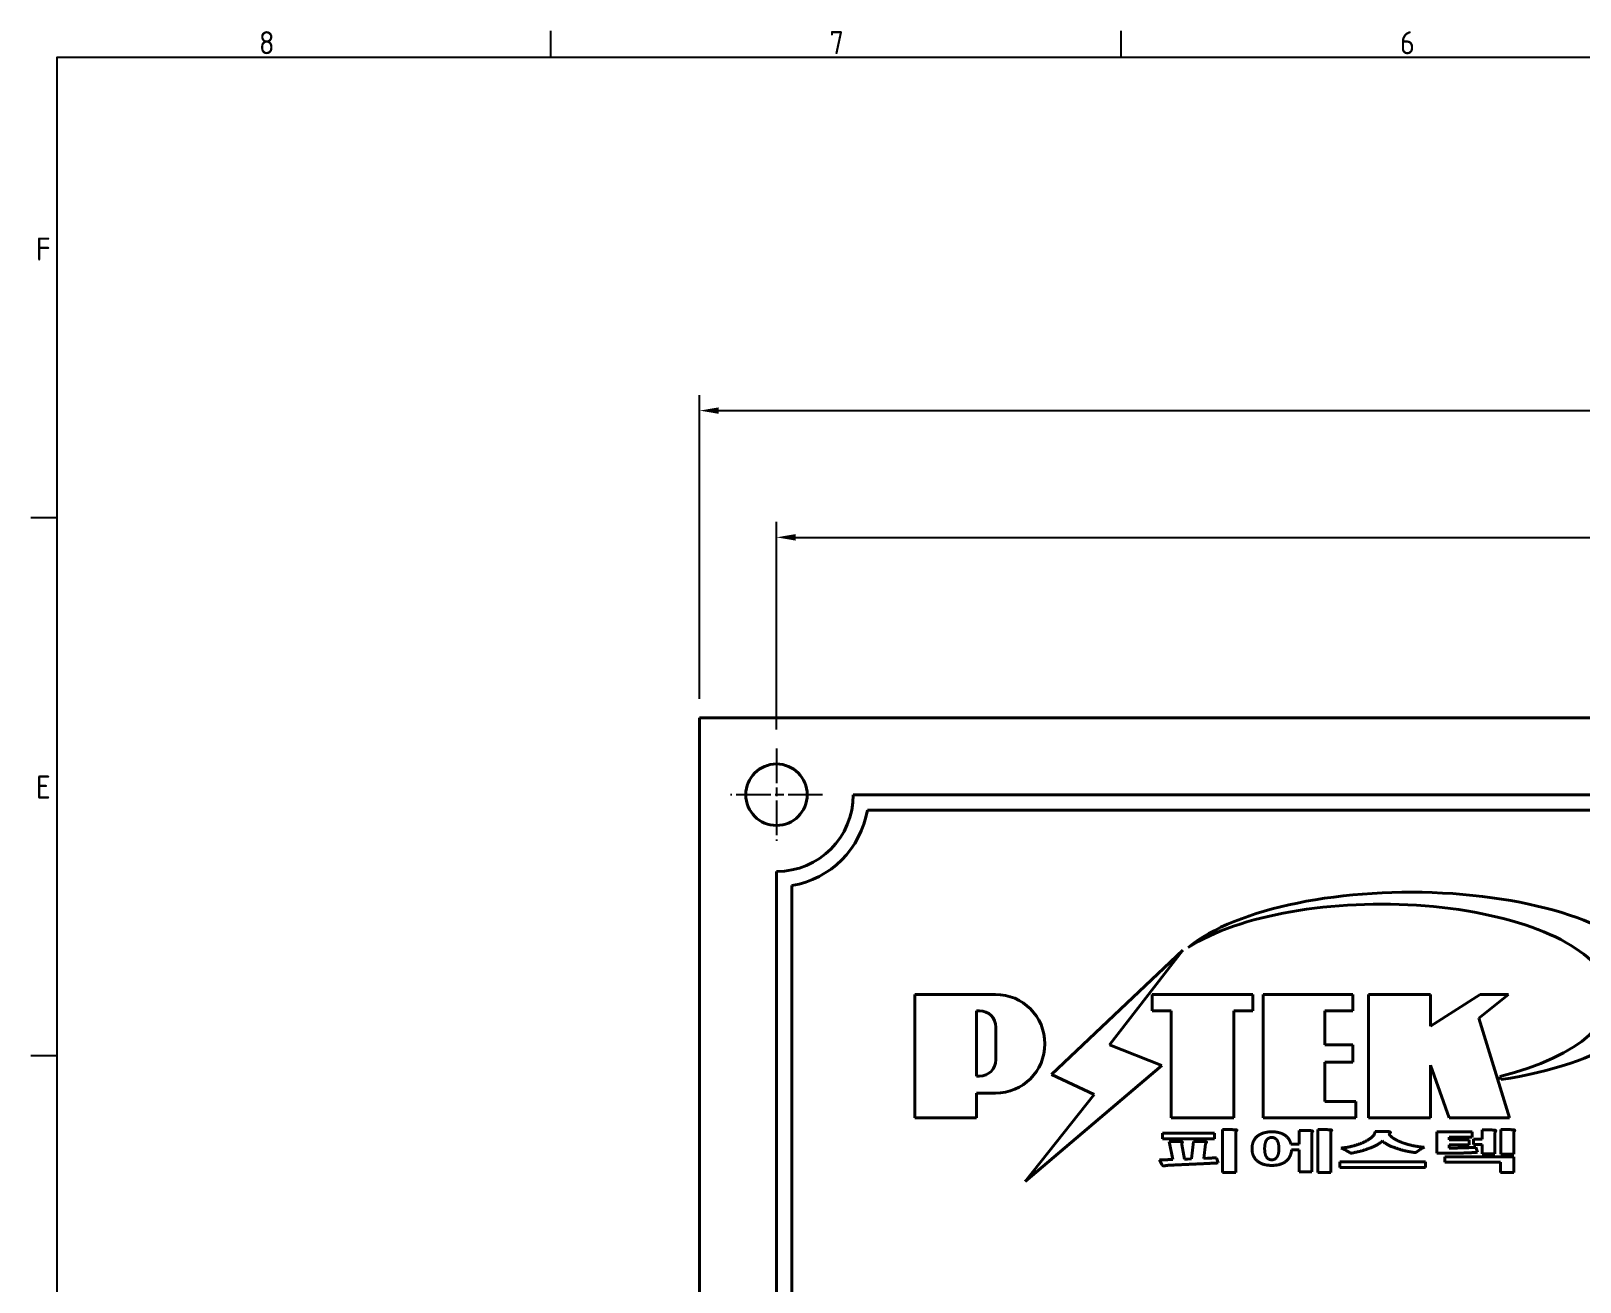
# Model space of a CAD drawing. Header units: millimetres. Extents: x 0 to 297, y 0 to 210.
# Drawn here: x 3.3 to 104.1, y 125.3 to 206.7 of the extents above; entities that cross this region are included whole.
import ezdxf

# ---------------------------------------------------------------- set-up
doc = ezdxf.new("R2010")
doc.units = ezdxf.units.MM
doc.header["$LTSCALE"] = 0.5
doc.linetypes.add('CHAIN', pattern=[0.3543, 0.2362, -0.0295, 0.0591, -0.0295])
doc.layers.get('0').update_dxf_attribs({"color": 3, "lineweight": 25})
for name, color, linetype, lineweight in [('가시적인 것(ISO)', 3, 'Continuous', 40), ('경계(ISO)', 7, 'Continuous', 25), ('중심 표식(ISO)', 1, 'Continuous', 25), ('치수(ISO)', 2, 'Continuous', 25)]:
    doc.layers.add(name, color=color, linetype=linetype, lineweight=lineweight)
doc.styles.add('문자 텍스트_M2B', font='isocp.shx')
doc.styles.add('치수 텍스트_PSTEK_POSCO', font='isocp.shx')
doc.dimstyles.new('치수_PSTEK_POSCO', dxfattribs={"dimscale": 0.5, "dimtxt": 3.5, "dimasz": 2.5, "dimexe": 2, "dimexo": 2.5, "dimgap": 1, "dimtad": 1, "dimrnd": 1e-08, "dimdsep": 46, "dimtxsty": '치수 텍스트_PSTEK_POSCO', "dimcen": 0.09, "dimdle": 10, "dimclrd": 7, "dimclre": 7, "dimclrt": 2, "dimadec": 1, "dimazin": 2, "dimtfac": 1, "dimtmove": 0, "dimatfit": 3, "dimfxl": 0, "dimtolj": 1, "dimlwd": -1, "dimlwe": -1, "dimarcsym": 0})

# ---------------------------------------------------------------- blocks, each defined once
blk = doc.blocks.new('경계 Default Border')
at = {"layer": '경계(ISO)'}
for p, q in [((74.25, 410), (74.25, 413.4)), ((148.5, 410), (148.5, 413.4)), ((10, 350), (6.6, 350)), ((10, 280), (6.6, 280))]:
    blk.add_line(p, q, dxfattribs=at)
at = {"layer": '경계(ISO)', "flags": 128}
blk.add_lwpolyline([(10, 10), (10, 410), (584, 410), (584, 10), (10, 10)], dxfattribs=at)
at = {"layer": '경계(ISO)', "color": 2, "char_height": 3, "attachment_point": 7, "style": '문자 텍스트_M2B'}
for s, insert in [('8', (36.27, 410.37)), ('7', (110.52, 410.39)), ('6', (184.77, 410.37)), ('F', (7.24, 383.5)), ('E', (7.24, 313.47))]:
    blk.add_mtext(s, dxfattribs=dict(at, insert=insert))
blk = doc.blocks.new('*D22')
at = {"layer": 'Defpoints', "color": 0, "transparency": 16777216}
for p in [(201.81, 173.74), (51.81, 159.99), (201.81, 159.99)]:
    blk.add_point(p, dxfattribs=at)
at = {"layer": '치수(ISO)', "color": 7, "transparency": 16777216}
for p, q in [((51.81, 161.24), (51.81, 174.74)), ((201.81, 161.24), (201.81, 174.74)), ((53.06, 173.74), (200.56, 173.74))]:
    blk.add_line(p, q, dxfattribs=at)
for points in [[(53.06, 173.95), (53.06, 173.53), (51.81, 173.74)], [(200.56, 173.95), (200.56, 173.53), (201.81, 173.74)]]:
    blk.add_solid(points, dxfattribs=at)
at = {"layer": '치수(ISO)', "color": 2, "transparency": 16777216, "insert": (125.41, 175.12), "char_height": 1.75, "attachment_point": 4, "style": '치수 텍스트_PSTEK_POSCO'}
blk.add_mtext('\\A1;150', dxfattribs=at)
blk = doc.blocks.new('*D23')
at = {"layer": 'Defpoints', "color": 0, "transparency": 16777216}
for p in [(206.81, 181.99), (46.81, 161.99), (206.81, 161.99)]:
    blk.add_point(p, dxfattribs=at)
at = {"layer": '치수(ISO)', "color": 7, "transparency": 16777216}
for p, q in [((46.81, 163.24), (46.81, 182.99)), ((206.81, 163.24), (206.81, 182.99)), ((48.06, 181.99), (205.56, 181.99))]:
    blk.add_line(p, q, dxfattribs=at)
for points in [[(48.06, 182.2), (48.06, 181.78), (46.81, 181.99)], [(205.56, 182.2), (205.56, 181.78), (206.81, 181.99)]]:
    blk.add_solid(points, dxfattribs=at)
at = {"layer": '치수(ISO)', "color": 2, "transparency": 16777216, "insert": (125.41, 183.36), "char_height": 1.75, "attachment_point": 4, "style": '치수 텍스트_PSTEK_POSCO'}
blk.add_mtext('\\A1;160', dxfattribs=at)

msp = doc.modelspace()

# ---------------------------------------------------------------- linework, layer by layer
at = {"layer": '가시적인 것(ISO)'}
for p, q in [((46.8147, 161.9881), (206.8147, 161.9881)), ((46.8147, 41.9881), (46.8147, 161.9881)), ((196.8147, 156.9881), (56.8147, 156.9881)), ((57.7307, 155.9881), (195.8986, 155.9881)), ((51.8147, 151.9881), (51.8147, 51.9881)), ((52.8147, 52.9042), (52.8147, 151.072)), ((78.2512, 146.8684), (69.7142, 138.767)), ((73.4818, 140.7096), (78.2512, 146.8684)), ((60.8147, 143.9881), (60.8147, 135.9659)), ((66.067, 143.9881), (60.8147, 143.9881)), ((76.2537, 143.9881), (76.2537, 142.9249)), ((82.8067, 143.9881), (76.2537, 143.9881)), ((82.8067, 142.9249), (82.8067, 143.9881)), ((83.4833, 143.9881), (83.4833, 135.9659)), ((89.3115, 143.9881), (83.4833, 143.9881)), ((89.3115, 142.9249), (89.3115, 143.9881)), ((90.3422, 143.9881), (90.3422, 135.9659)), ((94.3764, 143.9881), (90.3422, 143.9881)), ((94.3764, 141.9299), (94.3764, 143.9881)), ((97.6012, 143.9881), (94.3764, 141.9299)), ((97.5102, 142.4338), (99.4466, 143.9881)), ((99.4466, 143.9881), (97.6012, 143.9881)), ((64.8258, 138.6722), (64.8258, 142.9249)), ((64.8258, 142.9249), (65.0287, 142.9249)), ((76.2537, 142.9249), (77.4908, 142.9249)), ((77.4908, 142.9249), (77.4908, 135.9659)), ((81.5696, 142.9249), (82.8067, 142.9249)), ((81.5696, 135.9659), (81.5696, 142.9249)), ((87.4935, 142.9249), (89.3115, 142.9249)), ((87.4935, 140.719), (87.4935, 142.9249)), ((99.5243, 135.9659), (97.5102, 142.4338)), ((66.0919, 141.8618), (66.0919, 139.7354)), ((76.893, 139.3545), (73.4818, 140.7096)), ((89.3115, 140.719), (87.4935, 140.719)), ((89.3115, 139.5899), (89.3115, 140.719)), ((68.0081, 131.8128), (76.893, 139.3545)), ((87.4935, 139.5899), (89.3115, 139.5899)), ((87.4935, 137.0291), (87.4935, 139.5899)), ((94.3764, 139.3749), (95.5824, 135.9659)), ((94.3764, 135.9659), (94.3764, 139.3749)), ((65.0287, 138.6722), (64.8258, 138.6722)), ((69.7142, 138.767), (72.4952, 137.4779)), ((98.8877, 138.6558), (98.9544, 138.442)), ((64.8258, 135.9659), (64.8258, 137.5607)), ((64.8258, 137.5607), (66.067, 137.5607)), ((72.4952, 137.4779), (68.0081, 131.8128)), ((89.5241, 137.0291), (87.4935, 137.0291)), ((89.5241, 135.9659), (89.5241, 137.0291)), ((60.8147, 135.9659), (64.8258, 135.9659)), ((77.4908, 135.9659), (81.5696, 135.9659)), ((80.8488, 132.3957), (80.8488, 135.1876)), ((80.8488, 135.1876), (81.3665, 135.1876)), ((83.4833, 135.9659), (89.5241, 135.9659)), ((85.8276, 134.2424), (85.8276, 135.1294)), ((85.8276, 135.1294), (86.3045, 135.1294)), ((87.0374, 135.1876), (87.5667, 135.1876)), ((87.0374, 132.3957), (87.0374, 135.1876)), ((90.3422, 135.9659), (94.3764, 135.9659)), ((95.5824, 135.9659), (99.5243, 135.9659)), ((97.7394, 135.1672), (98.2222, 135.1672)), ((97.7394, 134.5768), (97.7394, 135.1672)), ((98.9492, 133.5881), (98.9492, 135.1876)), ((98.9492, 135.1876), (99.4785, 135.1876)), ((76.9344, 134.9491), (80.3137, 134.9491)), ((76.9344, 134.5943), (76.9344, 134.9491)), ((80.3137, 134.5943), (76.9344, 134.5943)), ((77.6091, 133.242), (77.3706, 134.4111)), ((77.3706, 134.4111), (77.9174, 134.4111)), ((78.2024, 134.2279), (78.3652, 133.2594)), ((78.8247, 133.2798), (78.9469, 134.4111)), ((78.9469, 134.4111), (79.4529, 134.4111)), ((79.7437, 134.2569), (79.6332, 133.3176)), ((80.3137, 134.9491), (80.3137, 134.5943)), ((81.7096, 134.9927), (81.7096, 132.3957)), ((85.2925, 134.2424), (85.8276, 134.2424)), ((86.6535, 134.9549), (86.6535, 132.4422)), ((87.8807, 134.984), (87.8807, 132.3957)), ((90.7656, 135.0741), (91.3822, 135.0741)), ((94.7789, 135.0451), (97.0822, 135.0451)), ((94.7789, 133.652), (94.7789, 135.0451)), ((95.5932, 134.7077), (95.5932, 134.5274)), ((97.0822, 134.7077), (95.5932, 134.7077)), ((95.5932, 134.5274), (96.896, 134.5274)), ((95.5932, 134.1901), (95.5932, 133.9923)), ((96.896, 134.1901), (95.5932, 134.1901)), ((96.896, 134.5274), (96.896, 134.1901)), ((97.0822, 135.0451), (97.0822, 134.7077)), ((97.1636, 134.5768), (97.7394, 134.5768)), ((97.1636, 134.2133), (97.1636, 134.5768)), ((97.7394, 134.2133), (97.1636, 134.2133)), ((97.7394, 133.6142), (97.7394, 134.2133)), ((98.5712, 134.9694), (98.5712, 133.6142)), ((99.7926, 134.984), (99.7926, 133.5881)), ((76.8879, 132.925), (76.7308, 133.2245)), ((78.3652, 133.2594), (78.5514, 133.2711)), ((78.5514, 133.2711), (78.8247, 133.2798)), ((79.6332, 133.3176), (79.8658, 133.3292)), ((80.4475, 133.3583), (80.5638, 133.021)), ((85.8276, 133.8847), (85.3332, 133.8847)), ((85.8276, 132.4422), (85.8276, 133.8847)), ((88.474, 132.7331), (88.474, 133.0966)), ((88.474, 133.0966), (94.0577, 133.0966)), ((94.0577, 133.0966), (94.0577, 132.7331)), ((95.5176, 133.652), (94.7789, 133.652)), ((95.3082, 133.0646), (95.3082, 133.4281)), ((95.3082, 133.4281), (99.7926, 133.4281)), ((98.9318, 133.0646), (95.3082, 133.0646)), ((95.5932, 133.9923), (95.9189, 133.9923)), ((97.3148, 134.0388), (97.4428, 133.716)), ((98.5712, 133.6142), (97.7394, 133.6142)), ((98.9318, 132.3957), (98.9318, 133.0646)), ((99.7926, 133.5881), (98.9492, 133.5881)), ((99.7926, 133.4281), (99.7926, 132.3957)), ((81.7096, 132.3957), (80.8488, 132.3957)), ((86.6535, 132.4422), (85.8276, 132.4422)), ((87.8807, 132.3957), (87.0374, 132.3957)), ((94.0577, 132.7331), (88.474, 132.7331)), ((99.7926, 132.3957), (98.9318, 132.3957))]:
    msp.add_line(p, q, dxfattribs=at)
msp.add_circle((51.8147, 156.9881), 2, dxfattribs=at)
for centre, radius, start, end in [((51.8147, 156.9881), 5, 270, 0), ((51.8147, 156.9881), 6, 279.594068, 350.405932), ((66.067, 140.7744), 3.2137, 270, 90), ((65.0287, 141.8618), 1.0632, 0, 90), ((65.0287, 139.7354), 1.0632, 270, 0)]:
    msp.add_arc(centre, radius, start, end, dxfattribs=at)
for centre, major_axis, ratio, start_param, end_param in [((93.0755, 144.3224), (-16.032, 0), 0.39426006, 1.9462528, 5.83760717), ((91.1693, 143.8203), (14.8527, 0), 0.4069905, 5.25884891, 8.86179915)]:
    msp.add_ellipse(centre, major_axis=major_axis, ratio=ratio, start_param=start_param, end_param=end_param, dxfattribs=at)
for points in [[(81.3665, 135.1876), (81.6864, 135.1876), (81.7503, 135.173)], [(81.7562, 135.1119), (81.7329, 135.08), (81.7271, 135.0625)], [(81.7503, 135.173), (81.7969, 135.1614), (81.7562, 135.1119)], [(86.3045, 135.1294), (86.6128, 135.1294), (86.6826, 135.109)], [(86.6826, 135.109), (86.7291, 135.0945), (86.6884, 135.0421)], [(87.5667, 135.1876), (87.8633, 135.1876), (87.9273, 135.1701)], [(87.9273, 135.1003), (87.904, 135.0683), (87.8924, 135.048)], [(87.9273, 135.1701), (87.968, 135.1556), (87.9273, 135.1003)], [(98.2222, 135.1672), (98.5304, 135.1672), (98.5944, 135.1468)], [(98.5944, 135.1468), (98.6468, 135.1323), (98.606, 135.077)], [(99.4785, 135.1876), (99.7751, 135.1876), (99.8391, 135.1701)], [(99.8391, 135.1003), (99.8158, 135.0683), (99.8042, 135.048)], [(99.8391, 135.1701), (99.8798, 135.1556), (99.8391, 135.1003)], [(77.9174, 134.4111), (78.1558, 134.4111), (78.2082, 134.3965)], [(78.1966, 134.2918), (78.1907, 134.2599), (78.2024, 134.2279)], [(78.2198, 134.3413), (78.2024, 134.3093), (78.1966, 134.2918)], [(78.2082, 134.3965), (78.2431, 134.3849), (78.2198, 134.3413)], [(79.4529, 134.4111), (79.7321, 134.4111), (79.7902, 134.3907)], [(79.7553, 134.2977), (79.7437, 134.2773), (79.7437, 134.2569)], [(79.7844, 134.3326), (79.767, 134.3093), (79.7553, 134.2977)], [(79.7902, 134.3907), (79.8309, 134.3791), (79.7844, 134.3326)], [(81.7271, 135.0625), (81.7096, 135.0276), (81.7096, 134.9927)], [(82.7624, 133.9603), (82.7624, 134.4518), (83.0823, 134.7426)], [(83.0823, 134.7426), (83.4254, 135.0451), (84.0536, 135.0451)], [(83.6988, 134.4983), (83.5825, 134.3151), (83.5825, 133.9603)], [(84.0478, 134.6786), (83.8209, 134.6786), (83.6988, 134.4983)], [(84.3851, 134.4983), (84.2688, 134.6786), (84.0478, 134.6786)], [(84.0536, 135.0451), (84.5771, 135.0451), (84.9028, 134.8269)], [(84.5131, 133.9603), (84.5131, 134.3151), (84.3851, 134.4983)], [(84.9028, 134.8269), (85.211, 134.6146), (85.2925, 134.2424)], [(86.6651, 135.0043), (86.6535, 134.9782), (86.6535, 134.9549)], [(86.6884, 135.0421), (86.6709, 135.016), (86.6651, 135.0043)], [(87.8924, 135.048), (87.8807, 135.016), (87.8807, 134.984)], [(88.5613, 133.9894), (89.4453, 134.0795), (90.1084, 134.4111)], [(90.1084, 134.4111), (90.7656, 134.7397), (90.7656, 135.0741)], [(91.2309, 134.4605), (91.0623, 134.2308), (90.4283, 133.9865)], [(92.0801, 134.001), (91.4403, 134.2308), (91.2309, 134.4605)], [(91.3822, 135.0741), (91.673, 135.0741), (91.7428, 135.0392)], [(91.7428, 135.0392), (91.8126, 135.0043), (91.6904, 134.9142)], [(91.6904, 134.9142), (91.6904, 134.8357), (91.8475, 134.7106)], [(91.8475, 134.7106), (92.0162, 134.5739), (92.3012, 134.4431)], [(92.3012, 134.4431), (92.6269, 134.2977), (93.0166, 134.1959)], [(93.0166, 134.1959), (93.4702, 134.0825), (93.9646, 134.0417)], [(98.5828, 135.0305), (98.5712, 134.9985), (98.5712, 134.9694)], [(98.606, 135.077), (98.5886, 135.0451), (98.5828, 135.0305)], [(99.8042, 135.048), (99.7926, 135.016), (99.7926, 134.984)], [(76.7308, 133.2245), (76.9112, 133.2245), (77.1613, 133.2304)], [(77.1613, 133.2304), (77.3299, 133.2362), (77.6091, 133.242)], [(79.8658, 133.3292), (80.081, 133.338), (80.1799, 133.3438)], [(80.1799, 133.3438), (80.3486, 133.3525), (80.4475, 133.3583)], [(83.0823, 133.1664), (82.7624, 133.4543), (82.7624, 133.9603)], [(84.0536, 132.861), (83.4254, 132.861), (83.0823, 133.1664)], [(83.5825, 133.9603), (83.5825, 133.5939), (83.6988, 133.4078)], [(83.6988, 133.4078), (83.8209, 133.2245), (84.0478, 133.2245)], [(84.0478, 133.2245), (84.2688, 133.2245), (84.3851, 133.4078)], [(84.9842, 133.1431), (84.6469, 132.861), (84.0536, 132.861)], [(84.3851, 133.4078), (84.5131, 133.5968), (84.5131, 133.9603)], [(85.3332, 133.8847), (85.3041, 133.4107), (84.9842, 133.1431)], [(88.8928, 133.8265), (88.7299, 133.9167), (88.5613, 133.9894)], [(89.1836, 133.655), (89.0556, 133.7393), (88.8928, 133.8265)], [(90.4283, 133.9865), (89.8176, 133.7538), (89.1836, 133.655)], [(93.4063, 133.6899), (92.7257, 133.7742), (92.0801, 134.001)], [(93.6796, 133.8789), (93.54, 133.7887), (93.4063, 133.6899)], [(93.9646, 134.0417), (93.8367, 133.9807), (93.6796, 133.8789)], [(96.4715, 133.6666), (96.0352, 133.652), (95.5176, 133.652)], [(95.9189, 133.9923), (96.2737, 133.9923), (96.5936, 134.0039)], [(97.4428, 133.716), (97.0356, 133.6811), (96.4715, 133.6666)], [(96.5936, 134.0039), (96.9484, 134.0156), (97.3148, 134.0388)], [(76.9693, 132.8349), (76.9344, 132.8465), (76.8879, 132.925)], [(77.1089, 132.8407), (77.0042, 132.8232), (76.9693, 132.8349)], [(77.2659, 132.8639), (77.202, 132.8552), (77.1089, 132.8407)], [(77.5102, 132.8785), (77.3823, 132.8756), (77.2659, 132.8639)], [(78.9236, 132.9425), (78.1093, 132.9046), (77.5102, 132.8785)], [(80.5638, 133.021), (79.703, 132.9774), (78.9236, 132.9425)]]:
    msp.add_open_spline(points, degree=2, dxfattribs=at)
at = {"layer": '중심 표식(ISO)', "linetype": 'CHAIN', "ltscale": 19.051651}
for p, q in [((51.8147, 159.9881), (51.8147, 153.9881)), ((54.8147, 156.9881), (48.8147, 156.9881))]:
    msp.add_line(p, q, dxfattribs=at)

# ---------------------------------------------------------------- block references
at = {"xscale": 0.5, "yscale": 0.5, "zscale": 0.5}
msp.add_blockref('경계 Default Border', (0, 0), dxfattribs=at)

# ---------------------------------------------------------------- dimensions: what is measured, and where the dimension line sits
at = {"layer": '치수(ISO)', "color": 7}
for base, p1, p2, picture, middle in [((206.8147, 181.9881), (46.8147, 161.9881), (206.8147, 161.9881), '*D23', (126.8147, 181.9881)), ((201.8147, 173.7404), (51.8147, 159.9881), (201.8147, 159.9881), '*D22', (126.8147, 173.7404))]:
    dim = msp.add_linear_dim(base=base, p1=p1, p2=p2, angle=180, dimstyle='치수_PSTEK_POSCO', override={"dimdec": 2, "dimtp": 0, "dimtm": 0, "dimtdec": 2, "dimtofl": 0, "dimatfit": 1}, dxfattribs=at)
    dim.commit()
    dim.dimension.update_dxf_attribs({"geometry": picture, "text_midpoint": middle, "dimtype": 160})

doc.saveas('drawing.dxf')
